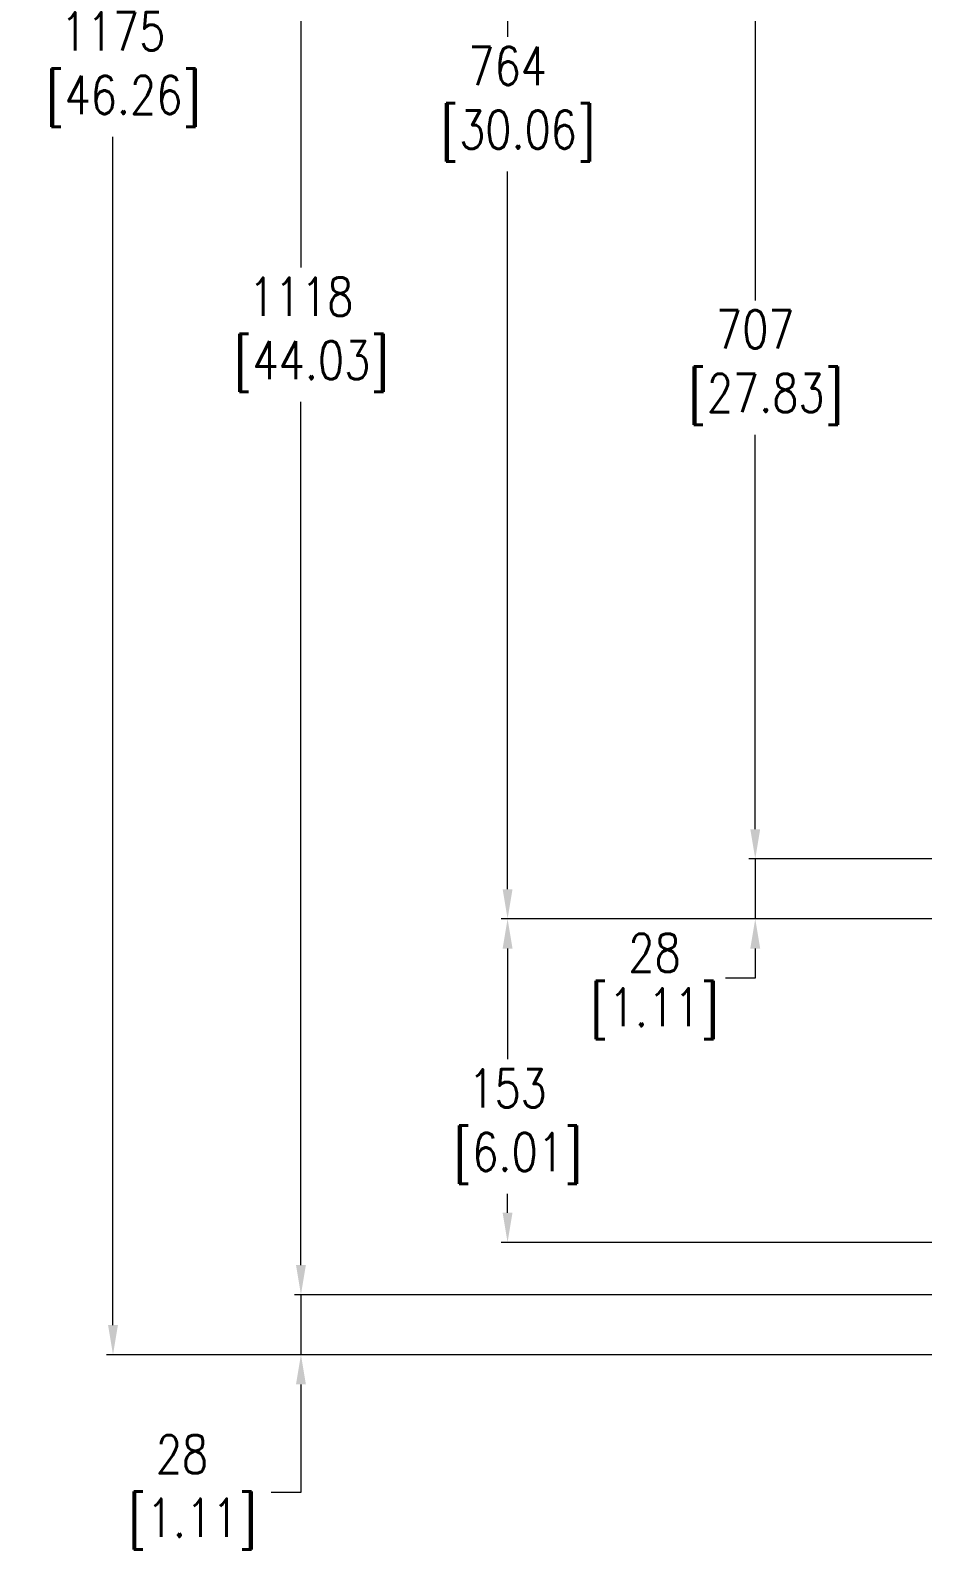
# Model space of a CAD drawing. Header units: inches. Extents: x 40138 to 76695, y -14500 to -5279.
# Drawn here: x 71523 to 71944, y -10955 to -10238 of the extents above; entities that cross this region are included whole.
import ezdxf

# ---------------------------------------------------------------- set-up
doc = ezdxf.new("R2010")
doc.units = ezdxf.units.IN
doc.header["$LTSCALE"] = 2
doc.header["$MEASUREMENT"] = 0
doc.header["$PDMODE"] = 35
doc.header["$PDSIZE"] = -1
doc.layers.add('M-ANNO-DIMS', color=7, linetype='Continuous', lineweight=13)
doc.styles.get("Standard").update_dxf_attribs({"font": 'romans.shx', "width": 0.8})
doc.dimstyles.new('Details World Wide', dxfattribs={"dimscale": 4, "dimtxt": 4.5, "dimasz": 3.5, "dimexe": 0.75, "dimexo": 0.75, "dimgap": 0.75, "dimtad": 0, "dimtih": 1, "dimtoh": 1, "dimdec": 0, "dimzin": 4, "dimdsep": 46, "dimtxsty": 'Standard', "dimcen": 0, "dimclrd": 256, "dimclre": 256, "dimclrt": 256, "dimadec": 0, "dimazin": 1, "dimtfac": 1, "dimtdec": 0, "dimtmove": 0, "dimatfit": 3, "dimfxl": 1, "dimtolj": 1, "dimtzin": 0, "dimlwd": -1, "dimlwe": -1, "dimarcsym": 0})

# ---------------------------------------------------------------- blocks, each defined once
blk = doc.blocks.new('*D22')
at = {"layer": 'Defpoints', "color": 0, "transparency": 16777216}
for p in [(71651, -9716.26), (72113.51, -9716.26), (72113.51, -10834.64)]:
    blk.add_point(p, dxfattribs=at)
at = {"layer": 'M-ANNO-DIMS', "transparency": 16777216}
for p, q in [((72110.51, -9716.26), (71648, -9716.26)), ((71651, -9730.26), (71651, -10349.88)), ((71651, -10820.64), (71651, -10413.31)), ((72110.51, -10834.64), (71648, -10834.64))]:
    blk.add_line(p, q, dxfattribs=at)
for points in [[(71648.67, -9730.26), (71653.33, -9730.26), (71651, -9716.26)], [(71648.67, -10820.64), (71653.33, -10820.64), (71651, -10834.64)]]:
    blk.add_solid(points, dxfattribs=at)
at = {"layer": 'M-ANNO-DIMS', "transparency": 16777216, "insert": (71651, -10381.59), "char_height": 18, "attachment_point": 5}
blk.add_mtext('\\A1;1118\\P [44.03]', dxfattribs=at)
blk = doc.blocks.new('*D23')
at = {"layer": 'Defpoints', "color": 0, "transparency": 16777216}
for p in [(71651, -10834.64), (71651, -10862.95), (71651, -10862.95)]:
    blk.add_point(p, dxfattribs=at)
at = {"layer": 'M-ANNO-DIMS', "transparency": 16777216}
for p, q in [((71651, -10820.64), (71651, -10806.64)), ((71651, -10834.64), (71651, -10862.95)), ((71651, -10876.95), (71651, -10927.91)), ((71651, -10927.91), (71637, -10927.91))]:
    blk.add_line(p, q, dxfattribs=at)
for points in [[(71648.67, -10820.64), (71653.33, -10820.64), (71651, -10834.64)], [(71648.67, -10876.95), (71653.33, -10876.95), (71651, -10862.95)]]:
    blk.add_solid(points, dxfattribs=at)
at = {"layer": 'M-ANNO-DIMS', "transparency": 16777216, "insert": (71594.91, -10927.91), "char_height": 18, "attachment_point": 5}
blk.add_mtext('\\A1;28\\P [1.11]', dxfattribs=at)
blk = doc.blocks.new('*D31')
at = {"layer": 'Defpoints', "color": 0, "transparency": 16777216}
for p in [(71562.32, -9687.95), (72089.45, -9687.95), (72089.45, -10862.95)]:
    blk.add_point(p, dxfattribs=at)
at = {"layer": 'M-ANNO-DIMS', "transparency": 16777216}
for p, q in [((72086.45, -9687.95), (71559.32, -9687.95)), ((71562.32, -9701.95), (71562.32, -10224.68)), ((71562.32, -10848.95), (71562.32, -10288.11)), ((72086.45, -10862.95), (71559.32, -10862.95))]:
    blk.add_line(p, q, dxfattribs=at)
for points in [[(71559.99, -9701.95), (71564.66, -9701.95), (71562.32, -9687.95)], [(71559.99, -10848.95), (71564.66, -10848.95), (71562.32, -10862.95)]]:
    blk.add_solid(points, dxfattribs=at)
at = {"layer": 'M-ANNO-DIMS', "transparency": 16777216, "insert": (71562.32, -10256.4), "char_height": 18, "attachment_point": 5}
blk.add_mtext('\\A1;1175\\P [46.26]', dxfattribs=at)
blk = doc.blocks.new('*D32')
at = {"layer": 'Defpoints', "color": 0, "transparency": 16777216}
for p in [(72114.66, -10657.25), (71748.48, -10809.9), (71963.01, -10809.9)]:
    blk.add_point(p, dxfattribs=at)
at = {"layer": 'M-ANNO-DIMS', "transparency": 16777216}
for p, q in [((72111.66, -10657.25), (71745.48, -10657.25)), ((71748.48, -10671.25), (71748.48, -10723.53)), ((71748.48, -10795.9), (71748.48, -10786.96)), ((71960.01, -10809.9), (71745.48, -10809.9))]:
    blk.add_line(p, q, dxfattribs=at)
for points in [[(71746.15, -10671.25), (71750.82, -10671.25), (71748.48, -10657.25)], [(71746.15, -10795.9), (71750.82, -10795.9), (71748.48, -10809.9)]]:
    blk.add_solid(points, dxfattribs=at)
at = {"layer": 'M-ANNO-DIMS', "transparency": 16777216, "insert": (71748.48, -10755.25), "char_height": 18, "attachment_point": 5}
blk.add_mtext('\\A1;153\\P [6.01]', dxfattribs=at)
blk = doc.blocks.new('*D72')
at = {"layer": 'Defpoints', "color": 0, "transparency": 16777216}
for p in [(71748.48, -9893.65), (72114.78, -9893.65), (72114.66, -10657.25)]:
    blk.add_point(p, dxfattribs=at)
at = {"layer": 'M-ANNO-DIMS', "transparency": 16777216}
for p, q in [((72111.78, -9893.65), (71745.48, -9893.65)), ((71748.48, -9907.65), (71748.48, -10241.06)), ((71748.48, -10643.25), (71748.48, -10304.49)), ((72111.66, -10657.25), (71745.48, -10657.25))]:
    blk.add_line(p, q, dxfattribs=at)
for points in [[(71746.15, -9907.65), (71750.82, -9907.65), (71748.48, -9893.65)], [(71746.15, -10643.25), (71750.82, -10643.25), (71748.48, -10657.25)]]:
    blk.add_solid(points, dxfattribs=at)
at = {"layer": 'M-ANNO-DIMS', "transparency": 16777216, "insert": (71748.48, -10272.77), "char_height": 18, "attachment_point": 5}
blk.add_mtext('\\A1;764\\P [30.06]', dxfattribs=at)
blk = doc.blocks.new('*D73')
at = {"layer": 'Defpoints', "color": 0, "transparency": 16777216}
for p in [(72090.72, -9921.95), (71865.34, -10628.94), (72090.59, -10628.94)]:
    blk.add_point(p, dxfattribs=at)
at = {"layer": 'M-ANNO-DIMS', "transparency": 16777216}
for p, q in [((72087.72, -9921.95), (71862.34, -9921.95)), ((71865.34, -9935.95), (71865.34, -10365.34)), ((71865.34, -10614.94), (71865.34, -10428.77)), ((72087.59, -10628.94), (71862.34, -10628.94))]:
    blk.add_line(p, q, dxfattribs=at)
for points in [[(71863.01, -9935.95), (71867.67, -9935.95), (71865.34, -9921.95)], [(71863.01, -10614.94), (71867.67, -10614.94), (71865.34, -10628.94)]]:
    blk.add_solid(points, dxfattribs=at)
at = {"layer": 'M-ANNO-DIMS', "transparency": 16777216, "insert": (71865.34, -10397.05), "char_height": 18, "attachment_point": 5}
blk.add_mtext('\\A1;707\\P [27.83]', dxfattribs=at)
blk = doc.blocks.new('*D74')
at = {"layer": 'Defpoints', "color": 0, "transparency": 16777216}
for p in [(71865.34, -10628.94), (71865.34, -10657.25), (71865.34, -10657.25)]:
    blk.add_point(p, dxfattribs=at)
at = {"layer": 'M-ANNO-DIMS', "transparency": 16777216}
for p, q in [((71865.34, -10614.94), (71865.34, -10600.94)), ((71865.34, -10628.94), (71865.34, -10657.25)), ((71865.34, -10671.25), (71865.34, -10685.25)), ((71865.34, -10685.25), (71851.34, -10685.25))]:
    blk.add_line(p, q, dxfattribs=at)
for points in [[(71863.01, -10614.94), (71867.67, -10614.94), (71865.34, -10628.94)], [(71863.01, -10671.25), (71867.67, -10671.25), (71865.34, -10657.25)]]:
    blk.add_solid(points, dxfattribs=at)
at = {"layer": 'M-ANNO-DIMS', "transparency": 16777216, "char_height": 18, "attachment_point": 5}
for s, insert in [('\\A1;28', (71817.82, -10673.25)), ('\\A1;[1.11]', (71817.82, -10701.96))]:
    blk.add_mtext(s, dxfattribs=dict(at, insert=insert))

msp = doc.modelspace()

# ---------------------------------------------------------------- dimensions: what is measured, and where the dimension line sits
at = {"layer": 'M-ANNO-DIMS'}
for base, p1, p2, angle, picture, middle in [((71562.322, -9687.953), (72089.446, -10862.947), (72089.446, -9687.953), 90, '*D31', (71562.322, -10256.398)), ((71650.998, -9716.261), (72113.508, -10834.639), (72113.508, -9716.261), 90, '*D22', (71650.998, -10381.593)), ((71748.485, -9893.646), (72114.656, -10657.251), (72114.782, -9893.646), 90, '*D72', (71748.485, -10272.774)), ((71865.339, -10628.943), (72090.719, -9921.953), (72090.594, -10628.943), 90, '*D73', (71865.339, -10397.051)), ((71748.485, -10809.897), (72114.656, -10657.251), (71963.013, -10809.897), 270, '*D32', (71748.485, -10755.246)), ((71650.998, -10862.947), (71650.998, -10834.639), (71650.998, -10862.947), 90, '*D23', (71594.913, -10927.913))]:
    dim = msp.add_linear_dim(base=base, p1=p1, p2=p2, angle=angle, dimstyle='Details World Wide', override={"dimpost": '\\X'}, dxfattribs=at)
    dim.commit()
    dim.dimension.update_dxf_attribs({"geometry": picture, "text_midpoint": middle, "dimtype": 160})
dim = msp.add_linear_dim(base=(71865.339, -10657.251), p1=(71865.339, -10628.943), p2=(71865.339, -10657.251), angle=90, dimstyle='Details World Wide', override={"dimpost": '\\X'}, dxfattribs=at)
dim.commit()
dim.dimension.update_dxf_attribs({"geometry": '*D74', "text_midpoint": (71817.825, -10685.251)})

doc.saveas('drawing.dxf')
